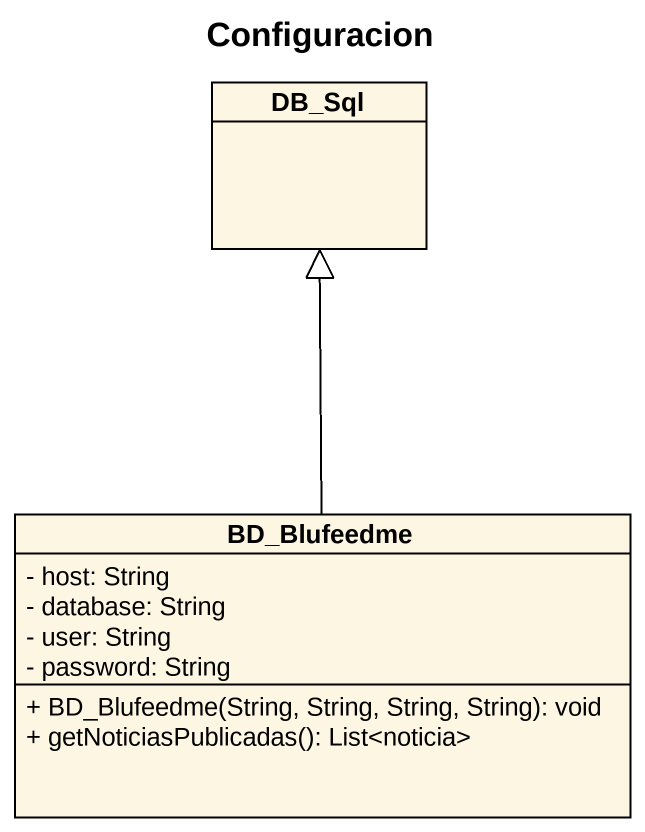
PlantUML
@startuml
title Configuracion
hide circle
hide empty members
skinparam classAttributeIconSize 0
class DB_Sql
class BD_Blufeedme {
  - host: String
  - database: String
  - user: String
  - password: String
  + BD_Blufeedme(String, String, String, String): void
  + getNoticiasPublicadas(): List<noticia>
}
BD_Blufeedme -up-|> DB_Sql
@enduml
